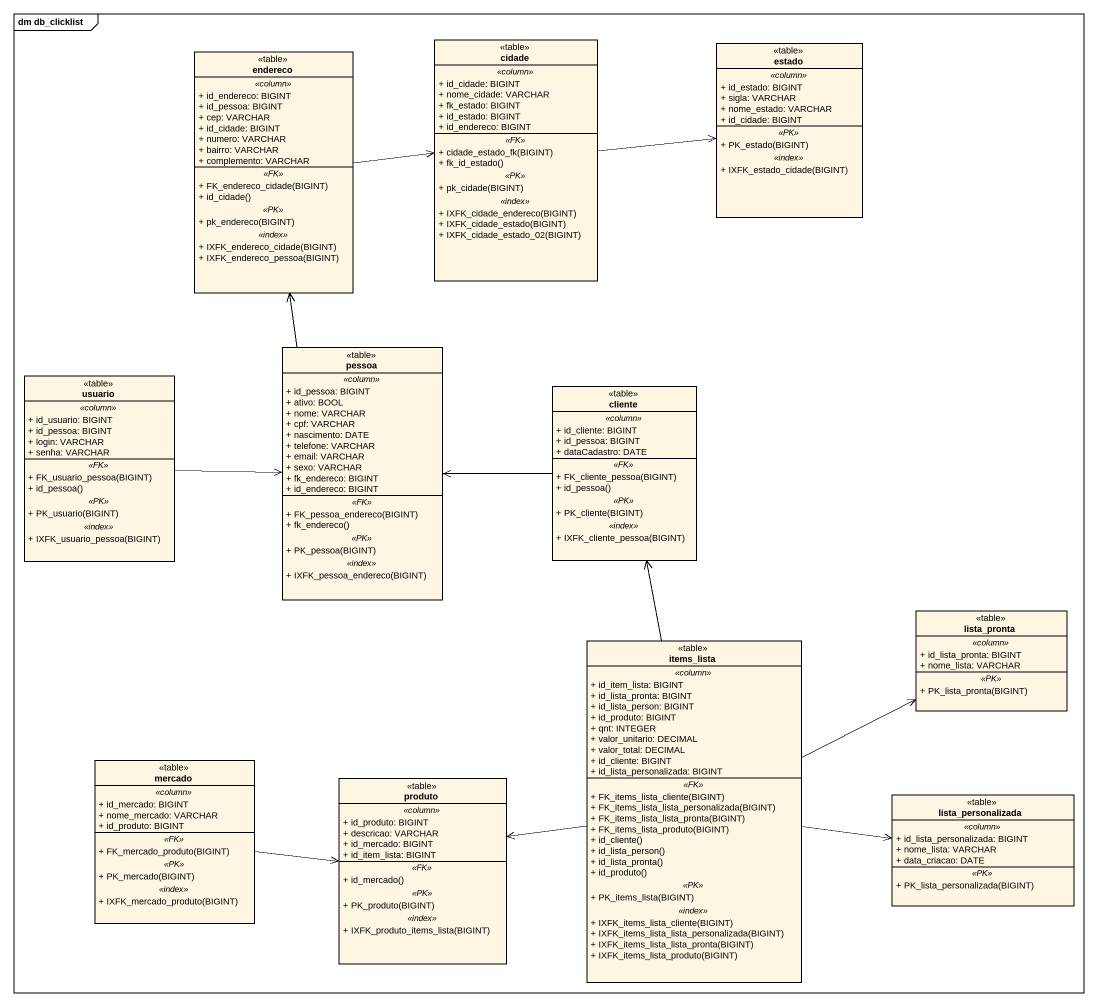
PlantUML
@startuml
mainframe dm db_clicklist
hide circle
hide empty members
skinparam classAttributeIconSize 0
class endereco <<table>> {
  .. <<column>> ..
  + id_endereco: BIGINT
  + id_pessoa: BIGINT
  + cep: VARCHAR
  + id_cidade: BIGINT
  + numero: VARCHAR
  + bairro: VARCHAR
  + complemento: VARCHAR
  .. <<FK>> ..
  + FK_endereco_cidade(BIGINT)
  + id_cidade()
  .. <<PK>> ..
  + pk_endereco(BIGINT)
  .. <<index>> ..
  + IXFK_endereco_cidade(BIGINT)
  + IXFK_endereco_pessoa(BIGINT)
}
class cidade <<table>> {
  .. <<column>> ..
  + id_cidade: BIGINT
  + nome_cidade: VARCHAR
  + fk_estado: BIGINT
  + id_estado: BIGINT
  + id_endereco: BIGINT
  .. <<FK>> ..
  + cidade_estado_fk(BIGINT)
  + fk_id_estado()
  .. <<PK>> ..
  + pk_cidade(BIGINT)
  .. <<index>> ..
  + IXFK_cidade_endereco(BIGINT)
  + IXFK_cidade_estado(BIGINT)
  + IXFK_cidade_estado_02(BIGINT)
}
class estado <<table>> {
  .. <<column>> ..
  + id_estado: BIGINT
  + sigla: VARCHAR
  + nome_estado: VARCHAR
  + id_cidade: BIGINT
  .. <<PK>> ..
  + PK_estado(BIGINT)
  .. <<index>> ..
  + IXFK_estado_cidade(BIGINT)
}
class pessoa <<table>> {
  .. <<column>> ..
  + id_pessoa: BIGINT
  + ativo: BOOL
  + nome: VARCHAR
  + cpf: VARCHAR
  + nascimento: DATE
  + telefone: VARCHAR
  + email: VARCHAR
  + sexo: VARCHAR
  + fk_endereco: BIGINT
  + id_endereco: BIGINT
  .. <<FK>> ..
  + FK_pessoa_endereco(BIGINT)
  + fk_endereco()
  .. <<PK>> ..
  + PK_pessoa(BIGINT)
  .. <<index>> ..
  + IXFK_pessoa_endereco(BIGINT)
}
class usuario <<table>> {
  .. <<column>> ..
  + id_usuario: BIGINT
  + id_pessoa: BIGINT
  + login: VARCHAR
  + senha: VARCHAR
  .. <<FK>> ..
  + FK_usuario_pessoa(BIGINT)
  + id_pessoa()
  .. <<PK>> ..
  + PK_usuario(BIGINT)
  .. <<index>> ..
  + IXFK_usuario_pessoa(BIGINT)
}
class cliente <<table>> {
  .. <<column>> ..
  + id_cliente: BIGINT
  + id_pessoa: BIGINT
  + dataCadastro: DATE
  .. <<FK>> ..
  + FK_cliente_pessoa(BIGINT)
  + id_pessoa()
  .. <<PK>> ..
  + PK_cliente(BIGINT)
  .. <<index>> ..
  + IXFK_cliente_pessoa(BIGINT)
}
class lista_pronta <<table>> {
  .. <<column>> ..
  + id_lista_pronta: BIGINT
  + nome_lista: VARCHAR
  .. <<PK>> ..
  + PK_lista_pronta(BIGINT)
}
class items_lista <<table>> {
  .. <<column>> ..
  + id_item_lista: BIGINT
  + id_lista_pronta: BIGINT
  + id_lista_person: BIGINT
  + id_produto: BIGINT
  + qnt: INTEGER
  + valor_unitario: DECIMAL
  + valor_total: DECIMAL
  + id_cliente: BIGINT
  + id_lista_personalizada: BIGINT
  .. <<FK>> ..
  + FK_items_lista_cliente(BIGINT)
  + FK_items_lista_lista_personalizada(BIGINT)
  + FK_items_lista_lista_pronta(BIGINT)
  + FK_items_lista_produto(BIGINT)
  + id_cliente()
  + id_lista_person()
  + id_lista_pronta()
  + id_produto()
  .. <<PK>> ..
  + PK_items_lista(BIGINT)
  .. <<index>> ..
  + IXFK_items_lista_cliente(BIGINT)
  + IXFK_items_lista_lista_personalizada(BIGINT)
  + IXFK_items_lista_lista_pronta(BIGINT)
  + IXFK_items_lista_produto(BIGINT)
}
class mercado <<table>> {
  .. <<column>> ..
  + id_mercado: BIGINT
  + nome_mercado: VARCHAR
  + id_produto: BIGINT
  .. <<FK>> ..
  + FK_mercado_produto(BIGINT)
  .. <<PK>> ..
  + PK_mercado(BIGINT)
  .. <<index>> ..
  + IXFK_mercado_produto(BIGINT)
}
class produto <<table>> {
  .. <<column>> ..
  + id_produto: BIGINT
  + descricao: VARCHAR
  + id_mercado: BIGINT
  + id_item_lista: BIGINT
  .. <<FK>> ..
  + id_mercado()
  .. <<PK>> ..
  + PK_produto(BIGINT)
  .. <<index>> ..
  + IXFK_produto_items_lista(BIGINT)
}
class lista_personalizada <<table>> {
  .. <<column>> ..
  + id_lista_personalizada: BIGINT
  + nome_lista: VARCHAR
  + data_criacao: DATE
  .. <<PK>> ..
  + PK_lista_personalizada(BIGINT)
}
endereco -right-> cidade
cidade -right-> estado
pessoa -up-> endereco
usuario -right-> pessoa
cliente -left-> pessoa
items_lista -up-> cliente
items_lista -right-> lista_pronta
items_lista -left-> produto
items_lista -right-> lista_personalizada
mercado -right-> produto
@enduml
